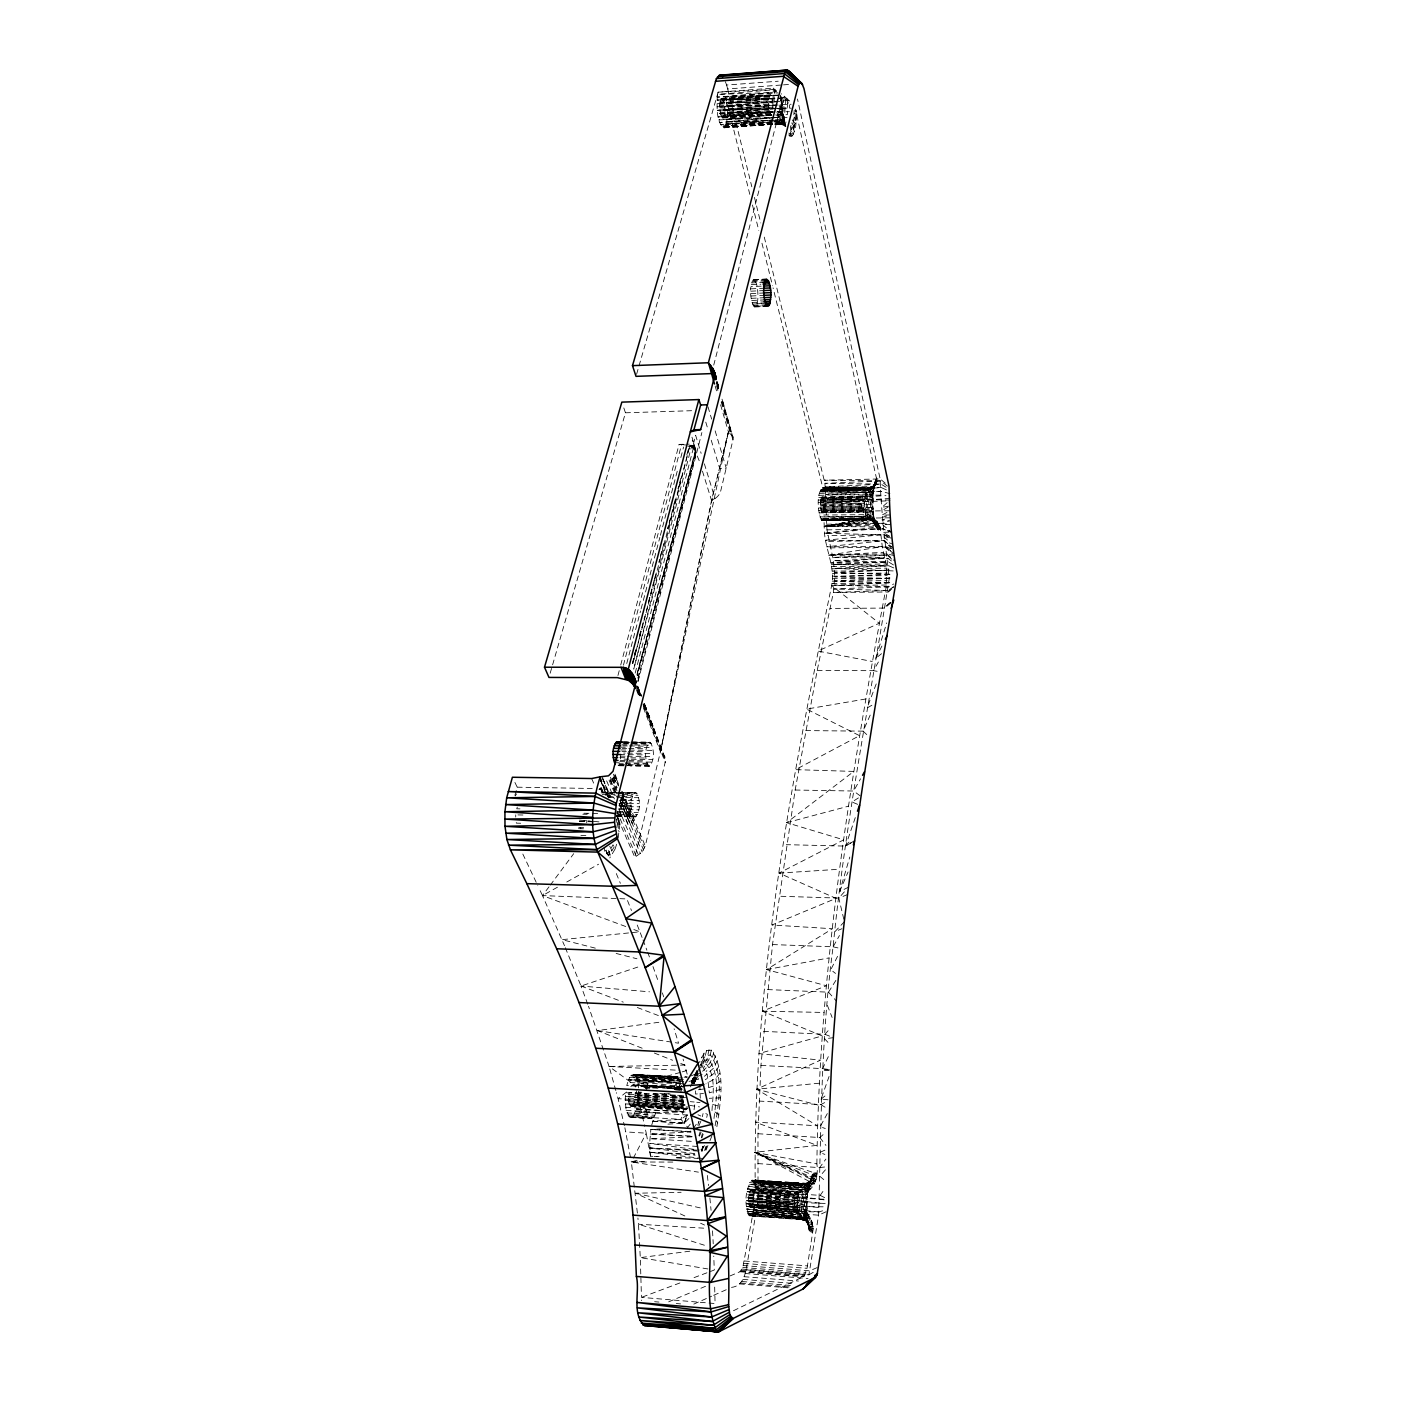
<?xml version="1.0" encoding="UTF-8"?>
<svg xmlns="http://www.w3.org/2000/svg" width="1402" height="1402" viewBox="0 0 1402 1402"><rect width="100%" height="100%" fill="white"/><g stroke="black" fill="none" stroke-linecap="round" stroke-linejoin="round"><path stroke-width="0.75" stroke-dasharray="5 3.75" d="M636.596 374.264L718.157 92.146L773.343 88.116L774.833 89.675L774.219 95.213L717.246 97.106L717.631 94.407L774.833 89.675L776.235 90.85L776.235 91.849L772.555 92.514L717.246 97.106C717.123 107.183 715.949 119.941 723.117 127.827L780.914 123.797C784.91 114.876 784.822 102.223 781.335 93.706M731.511 1287.387C742.657 1286.16 745.286 1274.926 746.828 1265.883L758.026 1201.111L757.974 1133.727L760.953 1065.397L772.502 944.562L795.144 790.027L817.173 670.559L833.366 592.433L834.681 576.835L833.507 560.695L826.952 529.868L824.954 483.322L763.915 235.659M806.465 1209.786L806.606 1216.34L806.465 1209.786L801.155 1207.472L746.302 1203.67L804.065 1211.451L806.606 1213.694L809.112 1230.132L812.336 1232.323C812.687 1225.874 807.307 1219.407 800.647 1219.582L749.509 1215.92C743.971 1205.93 745.005 1189.299 751.963 1180.221L806.606 1183.306L809.375 1190.07L755.257 1188.458L753.996 1182.377L751.963 1180.221L802.347 1183.884C809.042 1185.058 815.736 1179.73 816.262 1173.001L814.019 1172.826L811.688 1176.085L807.57 1193.155L804.888 1194.522L747.143 1191.682L801.611 1197.991L807.394 1196.887L807.815 1191.192L807.061 1197.203M746.022 1269.861L808.901 1274.839L818.593 1215.183C821.186 1125.771 821.029 1035.815 833.103 946.806C845.126 823.132 869.888 701.07 889.236 578.588C885.661 545.413 881.017 512.449 880.141 478.941L797.493 99.016M699.195 460.697L694.183 448.675L695.55 450.708L637.209 675.676L696.286 451.514L691.957 437.144M816.893 1163.905C818.996 969.132 850.734 776.042 886.555 585.037L886.607 565.952L882.279 546.605L879.983 526.942L876.969 521.176L869.538 517.881L824.236 526.416C823.605 546.587 835.627 565.304 831.649 585.528C790.693 783.823 752.453 985.133 755.257 1188.458L805.94 1191.928C816.227 1187.634 818.312 1173.702 816.893 1163.905L754.767 1152.321L814.106 1184.007L755.012 1180.011L805.94 1191.928L804.888 1186.057L803.048 1183.656L752.699 1180.449L803.714 1183.954L753.382 1181.167L804.345 1184.76C808.586 1185.286 817.576 1181.115 815.351 1176.576L813.388 1176.453L807.517 1184.304L802.698 1185.864L749.649 1182.605L802.014 1187.582L809.042 1184.322L810.566 1178.924M785.33 124.953L782.036 121.483L775.043 119.976L778.215 124.13L780.826 119.45L781.72 108.094L780.528 95.056M788.643 134.89L789.974 136.152L792.498 135.836L790.588 130.071L793.041 124.182L794.233 110.18M803.048 1183.656L802.347 1183.884C796.722 1193.47 797.09 1205.983 798.825 1216.708C802.365 1221.896 813.213 1222.982 811.197 1232.463M749.176 1205.334C753.575 1209.418 753.785 1194.189 752.681 1190.806C748.282 1186.635 748.037 1201.97 749.176 1205.334L805.204 1209.348L806.465 1212.152L805.887 1214.518L802.4 1219.863C797.177 1209.348 798.789 1194.259 804.135 1183.866L806.132 1184.743L807.64 1191.472L805.729 1189.947L754.942 1186.074L807.166 1187.809L812.459 1186.548L809.883 1181.833C800.489 1190.543 799.455 1212.257 807.184 1222.369L810.742 1219.021L803.451 1216.235L752.576 1212.59L749.509 1215.92M797.738 1207.297L746.32 1200.69L797.756 1204.038C803.697 1203.582 809.55 1206.421 806.746 1210.364M806.746 1210.96L806.5 1205.65M806.781 1206.211L807.184 1196.151L806.798 1205.93M885.871 562.36L830.843 563.008L884.644 557.821L828.564 555.21L882.279 546.605L826.689 546.78L881.402 540.944L825.603 540.243L880.701 534.793L824.762 533.268L880.176 528.431L877.477 529.728C870.484 513.588 870.116 494.205 876.846 477.767C877.757 482.726 874.533 489.263 869.03 489.613L823.342 490.577C815.806 487.651 817.506 516.392 822.22 520.528L871.203 520.195L872.815 518.442C870.94 506.069 868.802 491.331 876.986 480.746L795.495 109.093M875.742 526.784L874.322 521.386L868.013 517.811L820.468 518.442L865.928 516.216C874.708 515.13 874.673 524.453 877.477 529.728M700.281 1098.187L699.878 1085.709M716.878 1126.717C720.418 1102.06 726.271 1071.899 711.41 1050.168L706.573 1050.589L704.102 1053.095L699.423 1062.366M794.128 1203.477C799.648 1166.026 799 1230.711 794.128 1203.477L748.615 1200.287M820.275 504.317C824.744 476.47 824.639 534.39 820.275 504.317L861.091 503.528C865.262 475.436 865.069 533.829 861.091 503.528M811.688 1176.085L809.83 1183.13M615.828 816.63L635.492 816.823C640.872 810.707 640.626 799.193 636.087 792.586L602.229 792.218L600.389 788.152L598.041 790.623M675.484 1095.172L629.042 1092.456C628.727 1095.926 627.132 1107.58 632.635 1105.827L686.875 1109.017C681.617 1110.629 683.352 1098.975 683.563 1095.575M719.577 105.816L721.294 98.35L770.452 94.828L772.958 101.996L719.577 105.816L719.629 107.516L720.523 114.018L722.661 118.013L771.696 114.596M721.294 98.35C725.605 102.469 726.341 113.334 722.661 118.013M764.703 282.293L751.63 282.924C757.623 273.705 758.815 297.645 757.36 302.078C753.102 315.836 749.001 291.301 751.016 286.639L764.09 286.026M792.498 135.836L795.477 128.616L796.932 113.054L793.217 132.384L790.991 134.417L788.537 132.927M635.492 816.823L634.44 816.7C629.831 810.128 629.586 798.492 635.018 792.41M625.187 1100.272L625.572 1092.736L646.024 1093.91C645.866 1101.919 644.201 1112.066 650.09 1118.428L653.49 1117.008L655.68 1112.802L683.563 1111.856L636.385 1109.07L633.266 1115.782L629.778 1117.201L626.151 1110.296L625.187 1100.272L684.386 1103.812M632.635 1105.827L634.615 1100.92L635.316 1091.878L641.801 1092.246M638.699 1091.492L636.385 1109.07L655.68 1112.802L635.439 1111.804L687.523 1115.028L684.264 1123.125L687.436 1127.068M515.708 817.051L515.761 814.86M776.62 123.148L782.158 124.13L785.225 126.233L781.159 112.861L780.739 96.423L782.982 116.278L782.789 114.018L778.496 112.142L778.022 108.655L782.211 109.584L782.263 110.846M704.102 1053.095L701.789 1065.012M733.509 1310.712L804.135 1276.276L807.044 1268.319L813.23 1228.783L812.108 1222.264L805.957 1210.504L802.768 1217.795L800.647 1219.582M782.789 114.018L784.91 125.812C786.049 120.011 779.179 116.979 774.342 117.68L718.858 119.889L773.694 114.982L718.21 116.944L773.15 111.967L717.666 113.72L772.73 108.725L773.343 88.116M774.149 101.785L774.219 95.213M649.582 766.193L648.635 765.983C644.587 759.323 644.237 748.177 649.459 742.166L650.405 742.429C654.383 749.124 654.734 760.129 649.582 766.193L630.094 765.895M810.111 1231.727C810.794 1225.401 805.992 1218.496 799.35 1218.163L747.546 1213.133L800.595 1216.971L807.272 1221.563L808.253 1227.714M875.742 484.514L872.692 487.02L866.927 488.562L820.976 489.596L866.366 489.508C863.667 498.569 864.035 508.628 866.418 517.724C870.204 521.158 879.948 521.106 879.282 529.658M872.833 518.477L876.478 525.031L877.95 524.996L878.809 523.752L875.269 520.598L871.203 518.021L869.643 519.844L868.013 517.811L866.278 507.121L866.454 496.483L868.521 488.404L876.127 483.69L876.986 480.746L872.833 487.896L867.523 490.507L819.907 491.734L865.49 492.417C874.41 492.943 874.165 483.76 876.583 478.029M818.488 502.652L869.03 501.46L872.903 500.479L873.113 496.098L872.903 509.066L872.745 500.006L872.745 504.545L818.488 505.316M629.025 759.201L620.403 759.078L620.876 753.032L625.187 753.084M869.082 488.019L870.151 489.491L867.47 488.194L822.168 489.21L871.606 489L873.954 487.23L822.764 487.668L773.063 287.883M812.845 1174.035L810.742 1180.799M711.988 1110.559C712.864 1095.47 716.264 1076.964 706.45 1064.188L702.963 1064.574L701.193 1066.396M809.112 1230.132L807.938 1223.42M872.727 497.097L873.218 491.383L872.727 497.097L867.768 498.849L818.575 500.058M814.019 1172.826C806.465 1189.509 801.05 1211.819 810.917 1228.695L812.932 1227.696L812.108 1222.264L804.538 1218.093L751.822 1214.15M706.573 1050.589L702.963 1064.574L695.48 1073.213L697.6 1071.128M661.674 1128.838L650.861 1129.451L649.634 1143.401L650.493 1156.212L657.03 1156.632M818.786 497.605L864.859 496.676L871.588 494.976L873.393 492.172M618.159 837.975L620.052 822.974L616.933 814.965M616.81 827.688L617.879 820.117L616.179 818.943L617.213 823.763L619.929 824.691L617.879 820.117L618.352 828.459M819.066 495.344L868.241 493.925L873.358 490.56L874.252 484.233M598.987 821.905L592.485 821.169M874.953 524.26L873.832 517.969L868.609 514.622L819.487 515.06M713.986 1118.498C716.089 1099.518 720.663 1076.298 708.869 1059.789L704.961 1060.192L701.035 1065.45L701.683 1057.055M807.57 1193.155L808.025 1191.893M872.99 493.679L873.674 487.563M873.323 492.943L873.814 488.597M644.499 703.892L665.564 760.708L645.27 846.019L642.169 851.978L634.861 857.288L660.447 751.805L711.533 500.391L715.791 497.99A14.335 9.902 -17.5 0 0 720.646 491.226L733.281 438.563L722.065 398.676M709.026 1049.607L706.958 1059.386L701.824 1067.798M618.79 824.218L619.158 821.449L634.861 857.288M874.83 484.268L874.953 481.482M782.561 110.39L781.72 99.069M808.603 1186.583L807.534 1190.175L800.805 1192.208L747.634 1188.931L798.562 1194.925M815.158 1172.475L811.32 1180.712L804.135 1183.866M586.684 822.799L586.982 820.748L580.533 820.608M809.532 1182.447L808.235 1187.021L801.366 1189.72L748.247 1186.46L799.035 1192.156M807.517 1224.559C809.34 1218.268 804.538 1212.222 798.053 1212.52L746.425 1206.474L799.596 1210.101M715.125 1125.753C718.683 1103.041 724.186 1075.176 710.534 1055.075L706.187 1055.496L703.962 1057.756L699.756 1066.133M783.876 121.308L782.789 117.242L775.604 114.929M694.043 1109.788L695.147 1102.077L690.24 1101.657M807.938 1192.559L808.761 1187.564M685.666 1097.591L638.611 1095.19L685.42 1101.324L638.331 1098.888L684.982 1104.986L680.951 1119.357L684.264 1123.125L691.396 1116.01M711.41 1050.168L708.869 1059.789L703.348 1068.114L707.186 1074.545L709.359 1092.859L720.716 1089.266M873.358 490.56L874.375 485.478M873.709 489.596L874.235 486.687M818.803 510.521L867.961 509.855L872.99 511.66L873.814 516.619L873.674 517.478L872.727 508.102L870.344 507.419L818.593 507.962M730.074 1275.925L739.976 1271.737L742.762 1267.478L754.434 1205.72L807.044 1212.344L803.451 1216.235M604.49 848.245L604.683 851.242L608.012 848.893L610.974 856.64L608.626 855.746L609.449 851.347L612.989 844.81L614.251 846.913L615.075 849.051L609.8 857.936M646.497 1090.213L648.828 1081.03L676.255 1082.379L628.534 1079.715L626.747 1085.586L681.39 1088.653M720.575 404.81L728.427 431.869L713.39 493.153L660.447 751.805L665.021 756.992M805.204 1209.348L804.678 1211.924L753.89 1208.314L752.576 1212.59M753.89 1208.314L754.434 1205.72M775.008 89.693L774.465 92.269L776.235 90.85M733.088 436.898L728.427 431.869L660.447 751.805L643.308 707.624M693.394 444.013L695.62 435.286L701.14 453.372M638.12 678.375L696.286 451.514L692.29 440.421M638.015 681.652L701.876 432.552M808.218 1189.387L809.62 1183.691M806.974 1220.721L807.219 1218.391M706.713 1117.464L707.414 1114.327L703.296 1112.522L702.349 1116.711M713.618 1052.219C711.936 1063.715 703.121 1073.546 692.045 1076.859M694.165 444.048L693.832 445.45L686.437 445.047M728.427 431.869L711.533 500.391L715.791 497.99M634.493 654.822L636.596 646.357M800.91 1185.864L750.42 1181.308L803.399 1184.602L813.405 1179.748L813.738 1184.55L806.693 1186.057L754.521 1184.024L805.361 1187.809M873.832 487.843L877.004 478.801M632.477 663.304L634.09 656.977M634.615 654.857L636.771 646.427M639.452 635.877L641.064 629.551M651.685 1125.14L655.61 1113.013M635.194 673.065L693.219 448.658L689.556 446.765L632.828 663.479L639.33 638.19M695.567 449.709L636.823 675.151L695.97 450.725M639.873 636.087L648.074 604.507M648.618 602.387L656.259 572.91M663.9 543.433L658.993 562.377L661.604 551.775M672.627 509.732L667.72 528.677L669.823 520.212M680.811 478.135L678.095 488.667L679.69 482.323M686.822 454.967L689.013 446.555L694.323 446.765M713.723 365.133L781.633 102.942M637.822 681.179L639.75 673.749M632.547 663.339L636.946 646.497M639.68 635.965L644.605 617.038M648.443 602.299L653.385 583.355M653.928 581.252L656.118 572.822M701.333 1137.513L702.42 1133.412M623.434 665.179L681.6 444.504L694.025 445.976M626.747 663.532L640.539 610.992M641.1 608.889L659.851 537.404M660.412 535.301L678.06 468.04M680.829 457.525L683.58 447.01M637.945 678.007L639.47 672.224M806.606 1183.306L805.887 1183.551C800.174 1194.189 799.526 1208.577 803.434 1219.968L806.465 1221.195L809.182 1215.937L804.117 1220.441L799.385 1218.215L747.546 1213.133M617.949 675.519L620.175 667.107M620.718 665.021L679.076 444.399L689.311 444.119M702.63 1146.345L701.911 1151.322L704.4 1145.434M514.885 795.337L517.233 787.188L514.814 782.228M550.18 673.223L625.467 412.801L623.662 407.474M715.633 1055.688L712.286 1064.206L706.065 1071.549M848.543 887.168L839.64 891.567L849.787 857.043M808.972 1186.022L811.653 1177.733L814.913 1174.333L816.788 1175.998L815.351 1176.576L816.77 1176.453L815.754 1180.361L811.933 1184.55M873.043 508.4L873.218 513.412L872.727 508.102M701.911 1151.322L703.751 1145.364M704.61 1150.551L705.907 1146.398M881.543 653.683L875.742 658.327L886.695 622.926M705.504 1149.955L706.713 1146.082M698.915 1135.743L700.159 1131.764M697.758 1125.245L698.985 1121.407L697.635 1125.052M615.075 849.051L616.757 843.881M692.798 1082.449L696.776 1070.409M517.285 807.149L516.725 808.796L523.244 808.936M854.554 840.797L845.651 845.809L855.378 817.331M702.77 1146.538L701.473 1150.341L699.668 1146.591M684.264 1123.125L687.085 1114.958L680.951 1119.357L652.684 1121.197L684.264 1123.125L666.896 1124.194M693.675 1083.693L697.723 1071.987M701.859 1138.003L703.191 1134.148M828.039 1099.816L821.046 1099.115L829.073 1076.473M694.673 1082.116L697.583 1073.985M694.411 1082.607L697.232 1074.756M694.165 1083.746L697.775 1073.739M692.325 1082.782L694.34 1077.174L691.852 1082.747M693.131 1083.746L697.513 1071.636M693.92 1082.256L696.636 1074.738L693.517 1082.432M687.085 1114.958L684.176 1122.984L652.684 1121.197M690.503 1086.865L696.443 1070.532M680.513 1092.666L681.828 1089.091L670.962 1088.46M694.358 1082.957L697.828 1073.511M693.762 1083.939L699.02 1068.114M680.04 1084.429L677.569 1090.23L674.45 1087.181L678.235 1078.541L630.742 1075.807L628.534 1079.715L647.969 1083.571L627.57 1082.432M694.095 1083.15L697.863 1073.056L692.833 1078.488L691.221 1082.274M717.351 1060.473L713.688 1068.044L704.452 1076.28M874.41 485.583L875.742 479.396M693.937 1083.588L697.583 1073.879M870.064 488.001L875.952 484.163L874.497 486.564L822.764 487.668L823.062 489.053L872.447 488.527C864.298 488.457 867.54 513.815 870.642 519.967L876.373 523.927L878.388 530.079M876.215 683.948L867.067 707.992L872.114 705.118M692.641 1083.956L697.144 1072.635L694.113 1075.474M645.726 1088.565L648.828 1081.03L680.864 1082.484M693.026 1082.747L697.477 1071.303M693.902 1083.22L697.863 1073.056M691.326 1082.309L692.833 1078.488M680.075 1084.465L677.727 1090.37L681.758 1085.288M692.465 1083.939L695.707 1076.017M706.03 1150.148L709.114 1142.665M709.903 1140.807L712.216 1135.199M791.061 125.374L790.29 127.231L793.62 134.277M777.181 114.491L787.381 114.684L787.468 104.414L789.116 100.593L782.684 94.863M839.64 891.567L848.07 871.974M809.567 1220.371L810.093 1217.462L808.726 1217.707M698.844 1125.841L701.228 1120.373M699.458 1136.128L701.07 1132.43M805.659 730.582L863.106 731.143L871.045 713.18M780.283 104.94L782.106 105.01L781.79 99.787M614.251 846.913L608.626 855.746L604.683 851.242M869.538 517.881L868.592 519.511L822.22 520.528L871.203 520.195M889.99 517.811L823.92 518.687L824.236 526.416L878.038 522.49L876.373 523.927L875.304 522.701C868.925 518.127 871.028 508.19 870.239 501.32C868.241 492.996 876.005 483.287 872.692 487.02C867.19 489.088 867.4 524.611 874.2 519.073L823.92 518.687L822.816 520.352L868.031 519.739M760.953 1065.397L822.588 1068.639L829.038 1055.145M718.77 1066.414L714.845 1072.828L705.294 1079.768M866.418 517.724L821.029 519.564L866.927 518.845L871.518 519.844L875.304 522.701L876.828 521.071L874.322 519.126L824.236 526.416L879.983 526.942L880.141 528.501L878.914 523.945L824.236 526.416L870.379 517.916L870.73 518.915M875.742 658.327L883.418 643.045M837.555 956.357L830.79 969.711L835.522 973.426M633.353 1158.122L646.252 1133.167L644.377 1124.842M827.32 1113.574L820.117 1126.717L825.305 1128.505M864.876 509.662L866.278 507.121M772.502 944.562L833.103 946.806L839.465 935.502M876.776 481.85L875.304 485.039M819.101 512.904L865.139 512.063L866.471 509.732M795.144 790.027L853.608 791.026L860.548 778.793M817.173 670.559L873.481 670.664L879.457 660.132M772.642 124.217L723.993 127.74C729.794 118.819 727.042 106.57 725.5 96.598L777.917 92.865M806.886 1217.269L809.252 1228.38L812.266 1230.43L813.055 1226.312L808.761 1221.615L803.837 1219.197L751.051 1215.236M865.49 514.236L866.734 512.186L871.904 513.623L873.709 515.778L874.375 520.037M515.27 795.933L516.549 793.882M820.976 489.596L866.401 489.403L869.643 488.106M767.437 989.567L828.512 992.178L836.416 979.525M865.682 698.985L806.518 709.097L859.531 735.664L795.512 769.645L853.818 771.415L786.662 822.676L843.724 839.833L778.986 873.113L836.03 898.384L771.924 925.022L832.42 928.737L766.596 969.606L826.444 985.764L762.355 1011.192L822.168 1035.938L758.85 1053.55L820.485 1060.175L756.624 1089.214L817.419 1125.788L755.292 1122.108L817.015 1145.381L754.767 1152.321L816.174 1179.205L812.652 1178.118C803.521 1190.754 801.576 1211.889 809.532 1225.225L812.196 1222.947L810.742 1219.021M810.969 1221.58L808.463 1223.701C800.805 1212.327 801.821 1190.666 811.32 1180.712L814.106 1184.007M719.804 1073.336L715.686 1078.401L705.925 1083.834M630.812 1086.673L632.547 1085.095L682.476 1087.899M867.102 514.394L865.91 516.094L819.942 516.917L867.523 516.287M693.412 1128.382L698.354 1121.267M750.14 1190.666L820.188 1195.38L824.919 1188.616M757.816 1163.59L819.627 1167.621L825.866 1159.103M548.988 886.853L542.486 895.58L564.498 945.702M550.285 885.118L573.698 853.678M776.848 111.95L780.406 123.499L783.876 125.181L785.418 123.814L775.341 123.078M690.292 1124.071L687.628 1127.348L690.941 1131.94L650.23 1134.025L694.095 1136.759M780.634 96.125L781.562 100.278L780.073 100.856L780.844 96.685L782.106 113.387L784.489 123.621M599.215 789.501L600.389 788.152L602.141 792.077L600.389 788.152L598.969 789.747M825.463 1169.776L819.802 1176.278L825.568 1181.115M781.562 100.278L782.106 105.01L781.79 100.033M763.529 1031.346L824.937 1034.308L830.405 1028.122M844.355 891.847L838.799 898.086L778.776 896.228M845.651 845.809L851.172 839.816M720.47 1081.03L713.022 1086.199L704.891 1088.758M811.302 1224.349L812.336 1223.263M844.407 921.692L834.873 931.717L841.954 928.702M876.583 521.579L879.983 526.942L878.248 528.431L875.759 525.329L873.832 517.969M889.622 602.772L885.153 607.224L890.901 602.404M609.449 851.347L606.926 853.52L606.19 850.611L608.626 855.746M890.848 602.702L884.995 608.082L829.949 608.415M893.354 586.755L888.307 590.505L833.366 592.433L888.062 591.995L893.828 586.842M753.277 1210.645L804.1 1214.255L806.465 1212.152M757.974 1133.727L819.802 1137.53L825.76 1132.308M812.249 1225.961L810.356 1226.908L808.639 1224.98M788.397 99.822L781.37 101.417L726.657 102.732L785.856 97.632L784.174 121.694L782.053 124.515L777.427 123.919M866.401 489.403L874.497 486.564M888.062 591.995L893.775 587.298M821.046 1099.115L827.11 1094.296M626.554 1092.018L618.107 1098.695L624.381 1125.666M807.552 1182.955L809.673 1183.901L810.969 1188.405L808.972 1187.599L810.707 1188.738L807.534 1189.965L808.761 1190.666L755.012 1180.011L812.459 1186.548M870.379 517.916L823.395 519.721L868.592 519.511M812.336 1232.323L812.266 1230.43M822.956 511.87L881.805 510.819L890.007 505.912L881.858 507.384L890.077 500.093L826.356 498.744L885.976 495.625M850.979 842.917L845.616 846.107L786.312 844.67M888.307 590.505L833.91 588.98L888.745 586.825L893.687 583.968M808.901 1274.839L815.386 1271.088M557.435 887.221L542.486 895.58L538.736 887.676M566.794 881.998L598.584 864.21M702.087 1074.475L693.009 1078.436L694.533 1083.378M802.768 1217.795L805.239 1216.515M758.99 1101.061L820.783 1104.601L827.986 1100.903M826.076 1211.766L818.593 1215.183L756.747 1210.767L819.066 1211.959L824.551 1210.171M824.919 1150.148L819.714 1152.479L824.902 1154.424M693.797 1304.105L711.655 1296.184M713.653 1295.308L729.513 1288.28M869.538 488.86L876.127 483.69M817.173 1267.601L809.62 1270.825L743.375 1265.55M668.666 1301.862L708.29 1285.126M805.887 1214.518L807.85 1213.694L807.009 1217.006L808.936 1215.516L804.1 1214.255M690.976 1075.947L695.48 1074.072L698.599 1079.207L688.995 1081.398M847.614 894.546L838.799 898.086L843.934 919.712M888.745 586.825L834.313 585.16L889.061 582.811L893.109 581.234M679.9 1282.953L641.468 1297.376L641.643 1300.618M694.06 1277.625L714.284 1270.037L713.758 1256.087M565.321 947.717L581.024 986.027L641.152 965.943M802.067 1218.899L804.538 1218.093M881.84 517.513L889.972 514.937L881.84 515.165L889.937 510.801L881.805 510.819M826.497 524.225L882.051 523.297L890.077 520.773L881.928 519.862L885.959 518.845M637.104 1160.243L631.356 1161.96L637.717 1215.955M680.128 1072.46L634.983 1085.341L609.081 1066.466L588.507 1006.268M682.178 1071.882L686.279 1070.707L681.985 1070.48M786.662 822.676L848.543 806.168M774.78 89.483L718.157 92.146L717.631 94.407L772.555 92.514M684.071 1077.262L687.138 1076.578M886.011 500.935L820.31 502.967M791.236 108.234L789.466 108.077L789.116 100.593L787.223 100.821L787.468 104.414L791.114 104.256M889.061 582.811L834.576 581.076L893.249 577.834M766.596 969.606L829.23 957.864M703.348 1089.039L695.374 1090.178L695.497 1094.033L703.489 1093.56M871.764 488.229L873.166 487.984L822.764 487.668L873.393 487.773M871.203 518.021L824.236 526.416L879.58 525.487L877.845 526.837L875.531 523.927M819.066 1211.959L757.483 1206.053L824.937 1206.842M642.151 1048.223L597.462 1030.575L660.973 1022.005M833.454 1037.655L824.621 1038.812L830.019 1044.56M689.802 1251.197L640.293 1257.629L641.468 1297.376L715.073 1303.545L714.617 1284.688M819.627 1167.621L826.128 1166.797M750.28 1215.832L803.837 1219.197M789.116 100.593L787.223 100.821L786.855 98.473L785.278 101.067L784.577 96.51L782.947 97.965L782.456 94.845M720.558 1097.836L709.254 1098.309M824.762 533.268L879.983 526.942M876.969 521.176L824.236 526.416L875.724 520.054L874.077 521.649L872.097 520.563M772.73 108.725L717.281 110.32L772.414 105.343L717.035 106.85L772.257 101.943L716.948 103.415L774.114 98.42M819.136 1083.22L756.624 1089.214L818.137 1105.074M777.269 105.15L727.27 109.496L789.466 108.077M775.201 108.673L727.358 112.861L775.166 111.512M777.374 108.48L781.72 108.094M775.166 111.897L727.27 116.086L768.506 114.771M777.339 111.704L789.431 111.704M768.454 115.49L727.06 119.082L774.728 117.33M777.164 114.719L781.527 114.351M774.342 117.68L719.612 122.465L772.923 120.064L720.435 124.62L771.556 122.027M890.095 498.411L826.356 502.862M772.327 95.424L717.018 100.138L772.222 98.596M777.023 101.785L727.025 106.079L777.251 104.87M787.065 117.628L781.229 117.085L726.674 121.746L786.627 120.169L786.066 122.254L773.799 121.711M780.826 119.45L726.166 124.007L771.643 121.816M778.355 95.231L726.131 99.542L781.002 98.158M771.468 122.167L721.311 126.25L772.362 123.376M867.102 492.172L819.907 491.734M771.871 122.062L725.535 125.794L766.684 123.551M773.974 121.904L780.301 121.396M772.274 123.481L722.223 127.337L766.806 124.568M775.464 123.166L779.687 122.85M725.377 81.649L726.587 85.031L778.215 81.211M726.587 85.031L727.673 88.957L781.352 85.014M783.508 84.856L789.939 84.383M720.873 98.683L770.872 95.091M720.505 99.297L771.293 95.669M720.19 100.19L771.696 96.51M719.927 101.33L772.081 97.597M719.734 102.661L772.414 98.911M719.612 104.186L772.712 100.383M774.745 124.077L784.682 124.796M719.629 107.516L773.133 103.695M719.752 109.251L773.238 105.413M724.781 110.53L773.273 107.113M719.945 110.933L768.787 107.498L770.469 113.825M720.207 112.546L771.135 108.9M720.523 114.018L771.03 110.407M724.448 114.999L770.855 111.757M720.908 115.314L769.68 111.897M721.311 116.384L770.609 112.879M721.75 117.207L772.432 113.632M722.205 117.768L769.978 114.403M781.615 104.764L787.468 104.414M778.986 873.113L839.745 869.222M770.452 94.828L768.611 99.174L768.787 107.498M724.816 127.039L772.484 124.165M774.64 124.024L778.986 123.762M889.955 493.714L881.718 491.348L826.216 494.643L881.893 495.204M806.711 1201.409L746.46 1197.641L797.756 1204.038M886.432 489.929L881.42 487.616L825.936 490.63L881.718 491.348M828.564 555.21L883.365 552.335M753.715 279.611L766.736 278.98M753.119 279.839L767.332 279.191M752.559 280.488L765.772 279.892M752.05 281.522L765.124 280.891M751.262 284.641L760.9 284.255M886.134 487.265L881.017 484.128L825.515 486.827L881.42 487.616M750.859 288.847L763.932 288.234M750.806 291.195L763.88 290.565M750.859 293.596L763.95 292.983M751.016 295.997L764.108 295.401M893.793 567.933L888.886 565.812L834.4 568.371L893.179 570.929M889.148 569.966L834.611 572.559L893.267 574.382M889.254 574.277L834.681 576.835L889.236 578.588M751.279 298.328L764.353 297.715M751.63 300.484L764.703 299.888M752.068 302.446L765.142 301.851M757.01 303.796L761.339 303.603M752.576 304.111L765.632 303.515M753.137 305.461L766.175 304.865M756.081 306.249L769.067 305.671M753.733 306.425L766.754 305.846M754.346 307.003L768.524 306.337M893.495 564.971L888.5 561.904L834.015 564.375L888.886 565.812M887.501 486.126L880.526 480.921L824.954 483.322L881.017 484.128M891.392 560.958L887.974 558.346L833.507 560.695L888.5 561.904M691.975 1136.847L649.827 1138.722L694.901 1141.561M869.643 489.561L823.342 490.577L823.062 489.053L871.606 489M891.76 559.153L887.343 555.28L832.858 557.418L887.974 558.346M776.901 117.242L781.229 117.085M625.467 412.801L691.607 410.698M866.927 518.845L821.625 520.265L867.487 519.511M888.71 532.164L882.787 532.357L891.164 536.984L883.05 534.74L827.636 535.599M644.359 1161.575L631.356 1161.96L624.871 1127.751M778.408 95.108L725.5 96.598L749.807 194.37M777.339 111.441L781.685 111.319M648.828 1081.03L628.534 1079.715L681.88 1080.153M873.166 487.984L821.554 489.175L866.927 488.562M684.859 1215.972L635.632 1193.242L681.109 1192.296M820.415 490.455L865.928 490.665L820.415 490.455L866.366 489.508M819.451 493.364L865.49 492.417L866.734 494.187M821.765 497.044L862.773 496.185M821.467 497.307L863.054 496.413M821.186 497.798L863.334 496.851M820.924 498.499L863.597 497.517M820.713 499.392L863.825 498.376M823.447 500.216L864.018 499.41M820.52 500.461L861.319 499.655M823.622 501.39L864.193 500.584M820.398 501.671L861.196 500.865M829.546 1069.866L822.518 1070.006L829.073 1070.234M823.833 504.001L864.368 503.213M820.31 505.701L864.403 504.58M823.833 506.718L864.368 505.947M820.398 507.051L861.196 506.262M820.52 508.33L861.319 507.559M823.622 509.206L864.175 508.435M820.696 509.487L861.476 508.733M823.447 510.258L864 509.504M823.219 511.169L863.807 510.416M821.169 511.38L861.915 510.626M821.467 512.028L862.177 511.292M821.765 512.466L863.299 511.625M822.063 512.676L863.019 511.905M615.846 1090.633L609.081 1066.466L678.305 1065.187M680.478 1065.152L684.807 1065.064L687.33 1074.756M694.638 447.483L691.239 447.536L633.757 669.105L689.556 446.765L694.393 446.958M826.952 529.868L882.419 528.975L890.691 532.112L882.401 528.607L890.62 531.411L882.103 524.26L890.2 524.663L882.051 523.297M828.635 541.382L883.926 540.576L892.04 543.923M830.124 547.884L885.24 547.113L893.828 553.545L885.048 546.114L893.021 549.742L884.014 541.049L892.671 547.639M894.248 555.578L886.993 553.948L832.105 554.649L887.343 555.28M831.298 564.638L886.274 564.007M831.684 566.583L886.607 565.952M831.999 568.774L886.888 568.16M832.227 571.14L887.08 570.544M832.367 573.628L887.203 573.05M832.402 576.187L887.238 575.626M832.35 578.711L887.186 578.167M832.21 581.147L887.045 580.638M831.964 583.442L886.835 582.934M886.555 585.037L831.649 585.528L879.264 623.242L817.892 651.071L872.272 661.464M695.147 448.675L693.219 448.658L694.884 449.972M672.802 1162.083L631.356 1161.96L698.424 1172.142M775.814 121.816L781.317 122.71L785.453 125.952M616.424 792.463L603.333 792.393L604.367 793.374L637.069 793.567M618.615 792.481L636.087 792.586M601.16 792.884L616.477 792.989M618.668 792.989L634.002 793.094M602.212 794.338L614.532 794.408M622.751 794.461L633.038 794.531M605.261 795.109L616.161 795.179M618.335 795.197L637.945 795.32M607.557 796.511L619.894 796.599M621.945 796.599L632.232 796.669M608.153 797.475L614.689 797.51M616.862 797.528L638.629 797.685M621.349 799.298L631.636 799.368M619.509 800.367L639.084 800.507M620.981 802.347L631.286 802.417M619.702 803.451L639.277 803.609M618.843 805.537L631.215 805.642M619.631 806.641L639.207 806.781M619.053 808.674L631.408 808.779M619.281 809.655L638.856 809.83M617.458 811.513L631.864 811.635M616.494 812.319L638.278 812.512M616.126 813.843L632.565 814.001M617.861 814.474L637.472 814.65M617.02 815.578L633.459 815.736M616.898 815.946L636.543 816.122M616.95 816.525L634.44 816.7M880.526 480.921L824.288 480.203L880.141 478.941L887.536 485.022M623.452 741.851L649.459 742.166M622.278 742.079L628.762 742.149M630.935 742.184L650.405 742.429M624.609 742.464L633.301 742.569M635.474 742.587L648.478 742.762M623.207 743.095L651.317 743.446M623.697 743.796L647.601 744.111M621.84 744.83L632.653 744.97M634.808 745.005L652.07 745.216M622.909 745.882L627.272 745.934M629.445 745.952L646.83 746.179M620.315 747.178L626.782 747.248M635.421 747.371L652.684 747.599M622.313 748.458L626.676 748.51M628.85 748.545L646.252 748.773M620.718 749.965L627.185 750.052M629.34 750.07L653.069 750.385M621.962 751.437L626.308 751.507M628.482 751.525L645.901 751.77M627.342 753.119L653.209 753.487M641.345 1093.157L638.453 1092.316M619.666 754.539L645.796 754.907M620.753 756.134L625.064 756.186M627.22 756.221L653.104 756.589M619.824 757.658L628.534 757.781M630.707 757.816L645.936 758.026M631.18 759.236L652.754 759.551M620.227 760.462L646.34 760.848M619.807 761.654L652.175 762.127M614.339 762.723L623.031 762.863M625.204 762.898L646.953 763.214M619.018 763.704L623.347 763.775M625.502 763.81L651.422 764.195M619.491 764.546L647.724 764.984M618.107 765.089L650.546 765.58M618.264 765.51L648.635 765.983M619.263 765.737L627.938 765.86M517.233 787.188L593.852 788.52M579.377 821.309L594.658 821.59M583.915 813.23L599.197 813.546M582.846 814.212L587.14 814.299L586.947 812.249M517.934 814.913L524.436 815.035M579.359 821.484L594.623 821.817M520.703 823.237L516.374 823.149L516.006 821.257M762.355 1011.192L824.043 1012.454M678.235 1078.541L629.603 1077.472L677.166 1080.259M578.693 827.583L585.16 827.723L584.494 828.81L578.027 828.652M674.029 1089.372L682.494 1089.582M681.95 1086.638L634.983 1085.341L643.921 1122.774M807.692 1221.755L805.817 1218.005L800.156 1215.043L746.688 1209.032L799.823 1212.748M825.2 1203.442L758.026 1201.111L819.574 1207.613M679.076 444.399L681.6 444.504M687.839 446.081L694.148 446.344M694.726 1153.636L649.687 1147.975L699.318 1150.253M702.595 1158.473L649.985 1152.269L694.779 1154.337M659.15 1156.615L650.493 1156.212L646.252 1133.167L625.835 1131.905M676.5 1157.421L698.196 1158.42M804.345 1184.76L753.996 1182.377L804.888 1186.057M674.923 1089.775L681.337 1090.108M650.23 1134.025L691.554 1136.058M683.405 1079.452L636.263 1076.999L633.091 1074.353L630.742 1075.807L677.219 1077.349L631.916 1074.773L678.323 1076.859L633.091 1074.353L677.289 1076.911M680.548 1083.799L637.77 1081.625L636.263 1076.999L684.194 1081.485L637.086 1079.067L684.842 1084.026M690.643 1131.502L650.861 1129.451L690.941 1131.94M677.201 1076.929L634.23 1074.598L678.305 1077.7M682.494 1077.998L635.299 1075.492L679.216 1079.102M684.982 1104.986L637.84 1102.515L687.576 1108.772M609.081 1066.466L679.847 1070.357M636.385 1109.07L688.417 1112.172M647.041 1085.639L674.45 1087.181M631.969 1085.306L682.213 1088.005M632.547 1085.095L681.337 1088.32M644.973 1087.006L668.789 1088.338M643.868 1087.409L659.098 1088.267M674.327 1089.126L680.864 1089.494M645.376 1088.04L649.704 1088.267M675.694 1089.74L682.178 1090.108M664.285 1093.613L672.066 1093.963M659.746 1093.542L670.401 1094.138M677.569 1095.295L683.913 1095.593M635.369 1093.665L682.932 1096.382M628.815 1094.296L683.335 1097.433M635.316 1095.505L682.897 1098.239M628.657 1096.171L683.195 1099.326M625.274 1096.522L645.726 1097.696M635.176 1097.38L682.756 1100.114M628.622 1098.046L683.16 1101.201M634.948 1099.186L684.702 1102.077M638.751 1099.887L618.107 1098.695L616.407 1092.649M628.674 1099.851L683.212 1103.024M628.832 1101.534L683.352 1104.706M634.195 1102.48L686.174 1105.512M629.095 1103.041L683.598 1106.231M633.722 1103.847L687.891 1107.019M625.31 1103.9L645.761 1105.109M629.445 1104.32L683.913 1107.527M633.196 1104.969L687.401 1108.158M629.866 1105.354L684.316 1108.561L637.191 1105.95L683.633 1111.628M630.357 1106.09L686.332 1109.578M630.9 1106.511L685.788 1109.806M625.642 1107.282L646.077 1108.491M626.151 1110.296L646.585 1111.523M626.852 1112.873L647.251 1114.099M634.387 1114.064L654.594 1115.273M627.71 1114.923L648.092 1116.15M633.266 1115.782L653.49 1117.008M653.823 1117.727L680.951 1119.357M628.692 1116.378L649.038 1117.604M632.092 1116.903L652.351 1118.113M629.778 1117.201L650.09 1118.428M630.918 1117.376L651.211 1118.603M703.716 1228.17L638.471 1224.209L637.91 1218.023M697.495 1146.45L649.634 1143.401L699.318 1150.061M800.227 1187.564L748.913 1184.322L799.596 1189.685M798.176 1197.869L746.74 1194.609L797.913 1200.936M649.687 1147.975L699.738 1151.182M649.985 1152.269L695.094 1155.195M676.64 1157.912L683.195 1158.35M802.347 1183.884L751.192 1180.519L801.629 1184.62M580.901 835.329L589.523 835.907M751.314 1189.159L797.002 1192.278M750.929 1189.404L797.335 1192.576M750.526 1189.912L797.633 1193.12M752.909 1191.823L798.106 1194.942M749.772 1191.665L795.197 1194.784M753.084 1193.032L798.264 1196.151M749.439 1192.839L794.899 1195.976M749.159 1194.189L798.351 1197.501M748.931 1195.643L798.386 1198.973M748.756 1197.185L798.351 1200.515M753.084 1198.92L798.264 1202.075M748.65 1198.745L794.163 1201.917M752.909 1200.445L798.106 1203.617M752.681 1201.9L797.896 1205.072M748.65 1201.759L794.163 1204.949M748.773 1203.109L797.633 1206.421M752.085 1204.423L797.335 1207.613M748.931 1204.318L794.426 1207.525M749.457 1206.123L796.634 1209.383M749.79 1206.666L796.266 1209.908M750.158 1206.947L795.898 1210.171M798.86 1216.796L747.056 1211.275L800.156 1215.043M748.125 1214.553L801.138 1218.443M748.791 1215.481L801.734 1219.407M865.139 512.063L866.734 512.186M579.429 820.152L590.312 820.994M744.427 1260.994L807.482 1265.901M743.936 1263.377L807.044 1268.319M742.762 1267.478L805.992 1272.455M742.096 1269.073L805.379 1274.085M682.336 1089.126L634.983 1085.341L635.982 1088.373M741.395 1270.352L804.766 1275.364M740.694 1271.246L804.135 1276.276M739.976 1271.737L803.486 1276.784M745.093 1273.489L808.06 1278.501M744.059 1276.696L798.439 1281.042M742.955 1279.378L795.249 1283.584M741.816 1281.516L792.007 1285.564M740.624 1283.023L789.256 1286.948M739.45 1283.881L788.169 1287.825M587.753 1004.253L581.024 986.027L649.512 991.81M654.629 1301.704L658.958 1302.072M676.255 1303.527L680.583 1303.895M799.49 1207.227L746.32 1200.69M747.056 1211.275L800.595 1216.971M696.759 1102.252L699.984 1102.585M746.688 1209.032L798.386 1214.815M819.925 1203.144L758.359 1196.099L825.375 1199.323M672.697 1088.758L638.26 1084.605L637.77 1081.625L685.315 1087.006L638.26 1084.605L638.576 1087.934M674.853 1089.021L685.613 1090.318M746.425 1206.474L798.071 1212.695M758.482 1191.122L825.357 1200.024M746.302 1203.67L797.843 1210.119M653.647 1093.437L683.528 1097.31M689.784 1105.389L699.493 1106.897M822.588 1068.639L829.563 1069.603M597.462 1030.575L678.55 1043.211L674.099 1028.805M755.012 1180.011L810.707 1188.738M811.916 1228.573L813.23 1228.783M707.94 1268.968L640.293 1257.629L638.471 1224.209L707.221 1246.133M801.348 1219.495L803.101 1219.793M873.481 670.664L877.126 671.295M685.192 1076.789L687.278 1077.84M712.672 1104.478L719.997 1106.476M635.632 1193.242L702.682 1208.454M833.103 946.806L839.36 948.243M595.324 948.155L562.009 939.655L639.925 931.804L642.256 937.938M616.144 953.448L636.946 958.758M781.229 124.305L785.576 126.162M780.143 124.165L776.252 117.645M799.999 1219.162L802.4 1219.863M625.73 926.529L542.486 895.58L626.869 898.945L631.478 910.546M633.844 929.544L639.925 931.804L636.858 924.076M581.024 986.027L623.277 1002.15M637.349 1007.53L659.483 1015.977M816.77 1176.453L754.767 1152.321L815.333 1181.343M824.937 1034.308L830.037 1036.323M654.331 1053.042L672.61 1060.263M680.741 1063.47L684.807 1065.064L683.089 1059.106M883.05 534.74L891.269 538.053L883.313 536.493L889.131 541.452M857.673 804.345L852.013 801.997L860.863 796.354L853.608 791.026M697.933 1114.748L700.877 1116.045M815.754 1180.361L754.767 1152.321L816.945 1173.824L816.262 1173.001L816.788 1175.998M700.614 1223.245L704.54 1225.05M820.188 1195.38L825.392 1198.009M794.198 113.089L796.897 115.104M820.783 1104.601L827.653 1108.772M715.073 1111.996L719.033 1114.941M870.186 488.632L871.01 489.245L823.062 489.053L869.03 489.613L868.574 488.807M792.235 119.889L796.161 124.655M793.988 117.207L796.634 120.116M883.926 540.576L891.216 546.465M814.194 1180.782L815.263 1181.676M618.142 830.58L619.228 831.526M886.993 553.948L894.458 560.853M885.24 547.113L892.741 554.158M863.106 731.143L867.155 734.981M791.709 122.903L795.477 128.616M828.512 992.178L836.363 1001.046M819.802 1137.53L825.936 1145.416M806.325 1191.928L805.729 1189.947L807.009 1191.77M609.747 846.265L613.13 853.345M792.34 126.828L794.636 131.858M716.247 1120.741L717.719 1123.002M865.139 494.415L866.454 496.483M864.859 496.676L866.278 499.007M864.683 499.147L866.173 501.671M580.27 827.653L580.901 828.757M805.729 1189.947L806.676 1191.875M522.823 854.046L537.807 885.696M875.041 522.596L876.583 528.624M601.213 787.626L603.876 793.427M610.308 779.775L616.547 793.602M620.105 801.506L630.777 825.217L620.21 798.93M612.201 778.548L616.547 788.274M620.893 798.001L632.197 823.289L621.682 797.212M605.734 793.076L599.302 777.164L608.713 798.246M617.248 817.401L618.965 821.239L616.67 815.193M613.673 776.988L617.073 784.699M622.19 796.248L633.266 821.274L621.927 793.287M618.247 783.28L614.742 775.288L618.685 785.295M621.734 791.254L633.967 819.206M591.644 778.531L594.273 784.542M601.107 787.942L603.719 793.935M599.302 777.164L606.908 794.724M602.983 778.951L610.694 796.862M616.687 810.794L636.385 856.552M609.081 780.16L614.917 793.812M619.071 803.556L640.486 853.713M606.645 780.844L614.409 798.947M618.72 808.989L638.541 855.255M610.396 777.286L617.195 793.252M620.595 801.243L642.169 851.978M612.954 777.9L617.125 787.766M621.314 797.633L643.553 850.068M600.144 776.831L609.134 798.071M616.494 815.438L618.965 821.239M614.987 774.184L618.282 782.018M622.418 791.797L645.27 846.019M613.375 774.219L618.352 785.979M622.488 795.793L644.587 848.07M600.389 788.152L602.019 792.025M616.302 873.551L620.367 883.313M637.7 691.186L639.347 695.199M643.448 705.206L654.944 733.228L643.238 703.786M613.585 777.164L616.827 785.173M612.096 778.706L616.968 790.833M640.346 695.129L637.928 689.101L640.416 695.357M644.377 705.188L654.857 731.318L643.991 703.664M610.115 779.757L615.636 793.532M619.596 803.364L629.077 826.97M636.228 686.121L640.118 695.935M827.39 1005.409L832.122 1017.466M637.787 687.856L640.889 695.76M640.872 694.971L637.682 686.84L641.187 695.778M644.85 705.118L654.401 729.496M636.28 689.539L639.4 697.583M602.124 776.971L609.923 796.967M600.845 781.107L605.454 792.936M637.647 686.174L641.45 696.023M644.289 703.786L665.477 758.797M644.061 705.136L665.564 760.708M637.595 690.625L639.995 697.407M643.01 704.61L665.284 762.653M637.63 686.209L641.433 696.128M644.464 704.049L653.577 727.813M602.895 778.986L609.782 797.09M643.027 939.988L646.883 950.206M647.654 952.256L650.756 960.44M652.964 966.539L658.747 982.749M806.606 1213.694L807.237 1219.547M662.357 992.896L663.672 996.84M716.615 382.518L718.543 388.424M702.437 471.142L711.533 500.391M704.365 463.834L713.39 493.153M784.366 121.816L785.874 126.425M716.72 381.87L718.595 388.056M705.784 422.125L708.203 430.169M711.235 440.228L719.699 468.408L726.254 468.268L714.705 429.345M708.01 406.825L711.655 419.11M717.228 382.045L718.455 386.251M715.143 386.076L716.965 392.315M717.438 382.588L718.595 386.619M717.141 382.571L718.49 386.847L717.421 382.834M722.03 399.132L733.281 438.563M716.965 383.727L719.279 391.719M722.17 401.778L731.476 433.972M717.053 384.831L718.245 388.932M721.802 401.252L733.071 440.298M716.492 385.708L718.262 391.859M721.224 402.094L730.109 432.797M716.948 381.256L718.63 387.18M717.018 383.447L718.718 389.651L716.737 381.94M752.453 204.99L758.797 230.506M761.969 243.247L772.537 285.763M727.673 88.957L751.822 186.764M754.451 197.402L760.76 222.918M783.508 118.136L785.05 124.41M807.342 1220.406L808.323 1224.524M874.235 518.968L875.023 522.964M676.167 1082.554L677.569 1090.23M778.496 112.142L781.317 122.71L784.682 125.917L781.247 118.89L779.109 104.975M783.157 114.719L784.068 120.204M873.358 514.99L874.252 521.123M606.19 850.611L606.523 853.012M791.271 136.467L790.43 132.436L792.498 130.544L794.128 125.567L795.986 110.075L796.266 114.386M782.211 109.584L783.227 115.472M707.327 1175.472L708.536 1185.619M709.868 1197.921L711.077 1210.364M789.782 134.119L789.974 136.152M781.86 101.382L782.088 105.08M712.531 1230.851L713.232 1243.802M806.886 1214.553L806.904 1215.446M675.361 499.2L673.17 507.629L675.308 499.165"/><path stroke-width="1.5" d="M763.932 288.234C762.022 295.892 768.787 318.429 770.714 297.329C772.607 289.723 765.878 267.151 763.932 288.234L770.294 287.953M615.145 764.476C612.499 757.588 611.465 747.371 616.95 741.763L621.279 741.816M711.533 373.598L636 376.349L632.495 365.642L716.404 78.617L720.032 75.165L787.416 70.1L801.944 83.594L803.959 88.501L889.026 486.249C889.727 515.866 891.654 545.378 897.28 574.47C869.59 738.574 840.674 903.291 831.298 1069.831L828.74 1129.697L828.722 1203.652L816.998 1274.996L802.995 1289.016L719.261 1331.602L716.86 1331.655C701.946 1299.163 715.353 1255.596 707.449 1220.564C697.407 1091.545 648.6 969.746 597.76 852.118C588.91 827.863 592.66 800.945 600.144 776.831L608.521 775.814L613.007 771.31L635.246 685.175C636.368 677.026 630.059 666.651 621.033 667.317L544.502 667.212L621.84 402.129L698.862 399.57L700.649 404.968L693.92 429.836L690.327 431.851L628.324 669.017M815.771 1277.187L732.808 1318.634L729.776 1314.62L728.602 1304.666C732.843 1142.437 681.6 985.659 617.406 838.711L614.497 822.273L616.319 803.451L798.106 86.311L799.193 83.489L801.225 82.841M634.107 677.289L632.46 683.65L635.895 688.627L629.848 670.664L627.693 668.701L631.321 682.564L625.642 667.948L628.411 680.32L632.46 683.65L627.693 668.701L634.475 686.191L629.848 670.664L636.035 686.63M698.862 399.57L690.327 431.851L700.667 429.555L707.414 404.775L714.88 374.702L713.075 368.989L708.396 362.75L632.495 365.642M853.362 844.863L854.554 840.797M891.199 608.345L893.775 600.003M857.463 811.232L859.549 805.134M526.837 883.646L556.664 948.768L639.312 951.958L651.597 923.042L625.748 918.678L644.727 905.639L612.516 886.239L526.837 883.646L510.416 849.857L506.893 839.518L504.983 826.286L504.913 811.758L506.7 797.791L512.396 777.251L591.644 778.531L600.144 776.831M885.345 639.224L887.256 635.404M862.528 775.288L864.508 771.801M635.053 1244.994L636.385 1276.416L710.534 1282.427L727.34 1256.245L709.447 1252.196L726.937 1247.307L709.394 1250.707L635.053 1244.994C630.725 1141.876 597.848 1042.562 556.664 948.768M804.047 1288.14L816.402 1276.276M674.8 986.815L659.326 1006.233L578.991 1002.57M624.854 1156.93L700.334 1161.872L716.054 1142.718L696.776 1142.753L714.354 1133.482L694.148 1128.663L617.896 1124.001M733.334 1318.458L719.261 1331.602L682.721 1328.413M802.995 1289.016L815.14 1277.713M636.385 1276.416C640.101 1291.084 631.496 1314.024 644.447 1325.503L718.35 1331.9L732.808 1318.634M646.182 1325.223L644.447 1325.503L716.86 1331.655L731.932 1318.458M806.15 1284.46L816.998 1274.996M709.394 1250.707L726.411 1236.091L707.659 1223.683L725.202 1217.619L707.449 1220.564L632.863 1215.113M716.86 1331.655L642.799 1324.802L715.476 1330.445L731.125 1317.722M814.597 1275.767L817.594 1273.367M629.551 1186.232L704.523 1191.42L721.329 1178.416L701.28 1168.532L718.84 1160.173L700.334 1161.872M715.476 1330.445L641.275 1323.12L714.231 1328.307L730.389 1316.425M616.845 837.239L596.779 849.665L510.416 849.857L597.76 852.118L617.406 838.711M595.78 1048.258L674.362 1052.306L691.922 1040.529L674.117 1051.57L691.642 1039.565L662.27 1015.258L680.338 1003.569L659.326 1006.233L664.075 956.409L645.113 967.713L663.637 955.218L639.312 951.958M714.231 1328.307L639.943 1320.509L713.145 1325.293L729.776 1314.62M713.145 1325.293L638.821 1317.021L712.286 1321.49L729.268 1312.325M596.779 849.665L508.488 845.143L595.237 844.442L615.934 834.102M608.415 1088.127L685.666 1092.508L703.839 1084.465L683.808 1085.849L698.231 1062.821L674.362 1052.306M701.28 1168.532L718.946 1160.768M712.286 1321.49L637.963 1312.763L711.638 1316.986L728.9 1309.626M595.237 844.442L506.893 839.518L594.01 838.396L615.233 830.492M711.638 1316.986L637.384 1307.856L711.235 1311.904L728.672 1306.594M594.01 838.396L505.719 833.174L593.169 831.736L614.742 826.514M694.148 1128.663L712.654 1124.194L691.046 1115.466L708.571 1104.741L685.666 1092.508M728.602 1304.666L711.129 1308.697L637.086 1302.44L711.235 1311.904M710.534 1282.427L728.041 1278.536M725.149 1216.761L707.449 1220.564L723.485 1197.676L704.961 1195.713L722.468 1188.528L704.523 1191.42M593.169 831.736L504.983 826.286L592.731 824.656L614.497 822.273M718.735 75.515L787.416 70.1L800.524 82.56M730.056 74.972L740.904 74.166M747.406 73.675L760.427 72.694M766.929 72.203L777.777 71.397M717.509 76.672L785.155 71.607L786.242 70.451L799.841 82.788M716.404 78.617L784.156 73.57L798.614 84.681M715.441 81.316L783.28 76.286L798.106 86.311M764.178 280.996L768.506 280.786M762.565 282.468L769.05 282.152M763.056 284.15L769.54 283.835M662.27 1015.258L683.861 1014.207M763.477 286.096L769.961 285.78M764.072 290.547L770.557 290.249M764.23 292.93L770.697 292.632M764.283 295.314L770.75 295.016M764.23 297.627L770.714 297.329M764.09 299.818L770.557 299.52M763.827 301.78L770.311 301.5M765.65 303.41L769.961 303.218M765.229 304.812L769.54 304.62M693.92 429.836L700.667 429.555M612.516 886.239L636.753 885.398L597.76 852.118M700.649 404.968L707.414 404.775M614.479 817.927L504.72 819.066L592.731 824.656M614.707 813.581L593.099 810.076L504.913 811.758L592.713 817.348M615.18 809.375L593.905 803.031L505.579 804.59L593.099 810.076M615.864 805.449L595.079 796.459L506.7 797.791L593.905 803.031M622.278 742.079L616.95 741.763M615.934 742.359L622.453 742.429M615.005 743.691L619.351 743.743M614.216 745.759L620.736 745.846M613.62 748.335L620.14 748.423M613.252 751.314L619.772 751.419M613.13 754.451L619.666 754.539M613.287 757.553L617.651 757.623M613.708 760.357L618.054 760.427M595.079 796.459L508.225 791.569L595.868 793.146L616.319 803.451M678.428 1328.027L650.475 1325.591L718.35 1331.9M720.032 75.165L722.749 76.882M621.033 667.317L625.607 679.006L623.399 667.475L628.411 680.32L617.388 677.622L548.971 677.429L544.502 667.212M799.193 83.489L785.155 71.607L708.396 362.75L714.547 383.99M802.645 84.803L788.625 70.573M789.834 71.87L801.944 83.594M634.598 678.288L636.122 682.231L634.072 677.026M633.441 675.746L635.754 681.758M631.846 673.188L635.737 683.265M627.693 668.701L634.125 685.666M628.166 680.18L623.399 667.475L626.922 679.532M625.642 667.948L630.462 681.758M629.848 670.664L635.404 687.681M714.775 373.651L716.001 377.857M715.493 376.455L713.688 370.198L715.721 378.032M712.356 367.745L715.809 379.732M710.569 365.239L714.705 379.574M714.179 371.39L715.844 377.313M713.075 368.989L715.896 379.311M715.703 376.56L714.547 372.546L715.686 376.665"/></g></svg>
